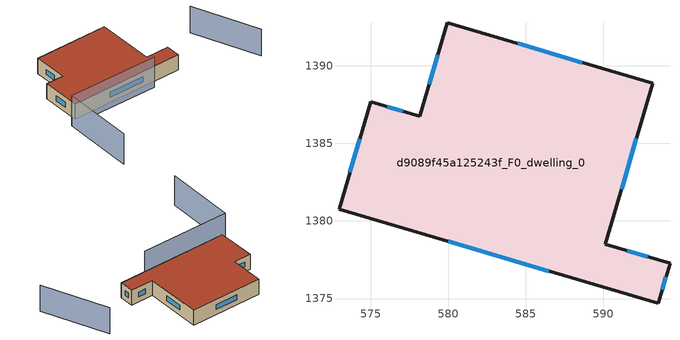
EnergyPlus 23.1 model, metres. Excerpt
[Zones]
d9089f45a125243f_F0_dwelling_0
 floor ground (EU_floor_Construction): 593.2,1388.88 590.14,1378.51 594.31,1377.28 593.54,1374.69 572.97,1380.77 575.01,1387.68 578.17,1386.74 579.96,1392.79 z0
 wall outside (EU_wall_Construction): 593.54,1374.69 594.31,1377.28 590.14,1378.51 593.2,1388.88 579.96,1392.79 578.17,1386.74 575.01,1387.68 572.97,1380.77 593.54,1374.69 z0:3
 window (EU_Window_Construction): 593.81,1375.58 594.05,1376.4 / 580.01,1378.69 586.5,1376.77 / 574.31,1385.31 573.67,1383.14 / 577.09,1387.06 576.09,1387.36 / 579.35,1390.72 578.79,1388.81 / 588.67,1390.21 584.49,1391.45 / 591.18,1382.06 592.15,1385.33 / 592.88,1377.7 591.57,1378.09 z1.03:1.97
 roof outside (EU_roof_Construction): 593.54,1374.69 594.31,1377.28 590.14,1378.51 593.2,1388.88 579.96,1392.79 578.17,1386.74 575.01,1387.68 572.97,1380.77 z3
shading: 567.26,1367.36 571.22,1380.18 / 571.22,1380.18 587.41,1375.17 z0:6; 604.27,1365.82 603.06,1378.81 z0:5.3
[Building]
EU S2 Campaign: North Axis=0; Terrain=City; Solar Distribution=FullExterior
[Site:Location]
Cape.Town.Intl.AP: Latitude=-33.965; Longitude=18.602; Time Zone=2; Elevation=46
[SizingPeriod:WeatherFileDays]
AnnualSizingPeriod: Begin Month=1; Begin Day of Month=1; End Month=12; End Day of Month=31; Day of Week for Start Day=Monday; Use Weather File Daylight Saving Period=No; Use Weather File Rain and Snow Indicators=No
[MATERIAL]
EU_InternalMass_Material: Roughness=MediumRough; Thickness=0.1; Conductivity=1; Density=1800; Specific Heat=900; Thermal Absorptance=0.9; Solar Absorptance=0.7; Visible Absorptance=0.7
[MATERIAL:NOMASS] Roughness=MediumRough; Thermal Absorptance=0.9; Solar Absorptance=0.7; Visible Absorptance=0.7
Name | Thermal Resistance
EU_wall_NoMass | 0.493876
EU_roof_NoMass | 0.449382
EU_floor_NoMass | 1.25
[WINDOWMATERIAL:SIMPLEGLAZINGSYSTEM]
EU_Window_SimpleGlazing: UFactor=4.4; Solar Heat Gain Coefficient=0.85; Visible Transmittance=0.85
[CONSTRUCTION]
EU_wall_Construction: EU_wall_NoMass
EU_roof_Construction: EU_roof_NoMass
EU_floor_Construction: EU_floor_NoMass
EU_Window_Construction: EU_Window_SimpleGlazing
EU_InternalMass_Construction: EU_InternalMass_Material
[ZONE]
d9089f45a125243f_F0_dwelling_0: Type=1; Multiplier=1; Ceiling Height=autocalculate; Volume=665.719; Floor Area=autocalculate; Part of Total Floor Area=Yes
[INTERNALMASS]
d9089f45a125243f_F0_dwelling_0_EU_InternalMass: Construction=EU_InternalMass_Construction; Zone or ZoneList=d9089f45a125243f_F0_dwelling_0; Surface Area=221.907
[OTHEREQUIPMENT]
EU_Step8_InternalGain_d9089f45a125243f_F0_dwelling_0_f000: Fuel Type=Electricity; Zone or ZoneList or Space or SpaceList=d9089f45a125243f_F0_dwelling_0; Schedule=EU_Step8_GainSchedule_d9089f45a125243f_F0_dwelling_0_f000; Design Level Calculation Method=Watts/Area; Power per Zone Floor Area=1; Fraction Latent=0; Fraction Radiant=0; Fraction Lost=0; Carbon Dioxide Generation Rate=0; EndUse Subcategory=EU_Step8_InternalGains
[ZONEVENTILATION:DESIGNFLOWRATE]
EU_ConstantAir_d9089f45a125243f_F0_dwelling_0: Zone or ZoneList or Space or SpaceList=d9089f45a125243f_F0_dwelling_0; Schedule=EU_AlwaysOn; Design Flow Rate Calculation Method=AirChanges/Hour; Air Changes per Hour=0.64; Ventilation Type=Natural; Fan Pressure Rise=0; Fan Total Efficiency=1; Constant Term Coefficient=1; Temperature Term Coefficient=0; Velocity Term Coefficient=0; Velocity Squared Term Coefficient=0; Minimum Indoor Temperature=-100; Maximum Indoor Temperature=100; Delta Temperature=-100; Minimum Outdoor Temperature=-100; Maximum Outdoor Temperature=100; Maximum Wind Speed=40
[HVACTEMPLATE:THERMOSTAT]
EU_HeatOnly_d9089f45a125243f_F0_dwelling_0: Constant Heating Setpoint=20; Constant Cooling Setpoint=50
[HVACTEMPLATE:ZONE:IDEALLOADSAIRSYSTEM]
d9089f45a125243f_F0_dwelling_0: Template Thermostat=EU_HeatOnly_d9089f45a125243f_F0_dwelling_0; System Availability Schedule=EU_AlwaysOn; Maximum Heating Supply Air Temperature=50; Minimum Cooling Supply Air Temperature=13; Maximum Heating Supply Air Humidity Ratio=0.0156; Minimum Cooling Supply Air Humidity Ratio=0.0077; Heating Limit=NoLimit; Cooling Limit=NoLimit; Heating Availability Schedule=EU_AlwaysOn; Cooling Availability Schedule=EU_CoolingOff; Dehumidification Control Type=ConstantSensibleHeatRatio; Cooling Sensible Heat Ratio=0.7; Dehumidification Setpoint=60; Humidification Control Type=None; Humidification Setpoint=30; Outdoor Air Method=None; Outdoor Air Flow Rate per Person=0.00944; Outdoor Air Flow Rate per Zone Floor Area=0; Outdoor Air Flow Rate per Zone=0; Demand Controlled Ventilation Type=None; Outdoor Air Economizer Type=NoEconomizer; Heat Recovery Type=None; Sensible Heat Recovery Effectiveness=0.7; Latent Heat Recovery Effectiveness=0.65
[SIZING:ZONE]
d9089f45a125243f_F0_dwelling_0: Zone Cooling Design Supply Air Temperature Input Method=SupplyAirTemperature; Zone Cooling Design Supply Air Temperature=13; Zone Heating Design Supply Air Temperature Input Method=SupplyAirTemperature; Zone Heating Design Supply Air Temperature=50; Zone Cooling Design Supply Air Humidity Ratio=0.008; Zone Heating Design Supply Air Humidity Ratio=0.008; Cooling Design Air Flow Method=DesignDay; Cooling Design Air Flow Rate=0; Cooling Minimum Air Flow per Zone Floor Area=0.000762; Cooling Minimum Air Flow=0; Cooling Minimum Air Flow Fraction=0.2; Heating Design Air Flow Method=DesignDay; Heating Design Air Flow Rate=0; Heating Maximum Air Flow per Zone Floor Area=0.002032; Heating Maximum Air Flow=0.141576; Heating Maximum Air Flow Fraction=0.3; Account for Dedicated Outdoor Air System=No; Dedicated Outdoor Air System Control Strategy=NeutralSupplyAir; Dedicated Outdoor Air Low Setpoint Temperature for Design=autosize; Dedicated Outdoor Air High Setpoint Temperature for Design=autosize; Zone Load Sizing Method=Sensible Load Only No Latent Load; Zone Latent Cooling Design Supply Air Humidity Ratio Input Method=HumidityRatioDifference; Zone Cooling Design Supply Air Humidity Ratio Difference=0.005; Zone Latent Heating Design Supply Air Humidity Ratio Input Method=HumidityRatioDifference; Zone Humidification Design Supply Air Humidity Ratio Difference=0.005
[SCHEDULE:CONSTANT]
Name | Hourly Value
EU_AlwaysOn | 1
EU_CoolingOff | 0
[SCHEDULE:FILE]
EU_Step8_GainSchedule_d9089f45a125243f_F0_dwelling_0_f000: File=../../schedules/d9089f45a125243f/d9089f45a125243f_F0_dwelling_0_f000_gain.csv; Column Number=1; Rows to Skip at Top=0; Number of Hours of Data=8760; Column Separator=Comma; Interpolate to Timestep=No; Minutes per Item=60; Adjust Schedule for Daylight Savings=Yes
